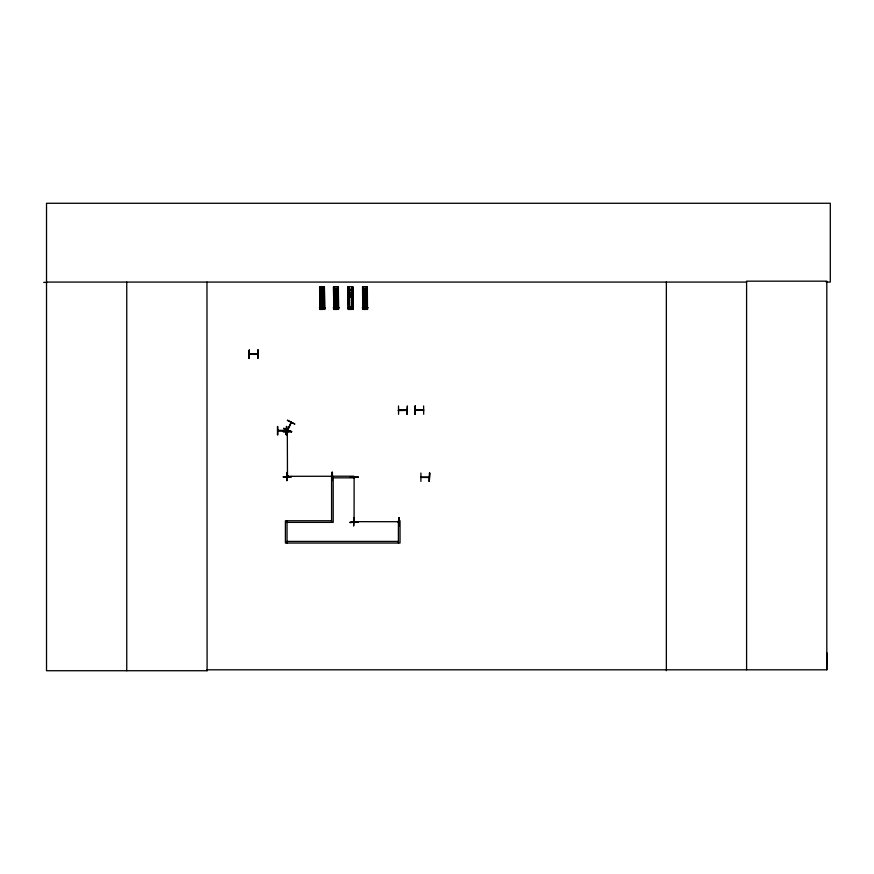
<?xml version="1.0" encoding="UTF-8"?>
<svg xmlns="http://www.w3.org/2000/svg" width="874" height="874" viewBox="0 0 874 874"><rect width="100%" height="100%" fill="white"/><g stroke="black" fill="none" stroke-linecap="round" stroke-linejoin="round"><path stroke-width="1.31" d="M826.214 282.073L830.3 282.073L830.3 203.271L46.519 203.271L46.519 670.729L207.094 670.729L206.985 669.812L826.815 669.812L826.935 652.911M287.688 475.86L287.655 476.614M287.732 476.527L287.644 475.773M354.09 522.051L354.123 477.302M354.036 521.275L354.451 521.909L354.09 521.21M354.079 477.477L354.068 478.176M291.217 422.481L287.426 429.779L288.223 429.068M290.911 423.278L290.976 422.24M291.239 422.557L287.775 429.822M336.457 309.068L335.824 308.151M365.398 309.068L364.829 308.151M322.528 308.227L321.905 308.151M350.9 309.123L350.321 308.183M287.797 429.855L291.239 422.361M291.381 431.647L283.624 428.511L291.348 431.69M331.858 476.68L331.279 476.68M398.795 522.007L397.867 521.723M277.888 430.521L278.817 430.521M285.317 430.521L286.246 430.521M406.923 409.972L398.588 409.928L399.549 410.354M420.929 477.095L429.189 477.095M287.415 476.275L288.234 476.297M257.666 354.407L249.308 354.32L257.666 354.025M286.126 430.489L278.063 430.478M416.199 410.256L415.39 409.939L423.628 409.972M423.519 410.288L415.358 410.256L423.628 410.354M287.48 476.68L287.317 431.909L287.284 432.641M286.071 430.893L277.91 430.849M422.874 409.928L423.519 409.939M321.982 309.101L322.025 308.205M333.518 286.814L338.336 286.738L338.566 309.363L333.759 309.44L333.518 286.814L333.857 309.429M348.016 286.814L352.845 286.738L353.063 309.363L352.735 286.748M319.939 289.108L324.123 289.065M333.868 289.108L338.041 289.065M348.365 289.108L352.539 289.065M362.863 289.108L367.047 289.065M319.96 290.638L324.134 290.594M333.879 290.638L338.052 290.594M348.387 290.638L352.561 290.594M362.885 290.638L367.058 290.594M319.982 292.932L324.156 292.888M333.901 292.932L338.085 292.888M348.409 292.932L352.583 292.888M362.907 292.932L367.08 292.888M320.004 294.975L324.178 294.931M333.923 294.975L338.096 294.931M348.42 294.975L352.604 294.931M362.928 294.975L367.102 294.931M320.026 297.269L324.199 297.226M333.944 297.269L338.129 297.226M348.453 297.269L352.626 297.226M362.95 297.269L367.124 297.226M320.135 307.113L324.309 307.069M334.054 307.113L338.238 307.069M348.562 307.113L352.735 307.069M363.06 307.113L367.244 307.069M319.447 307.79L325.019 307.724M333.365 307.79L338.937 307.724M319.447 307.965L325.019 307.899M333.376 307.965L338.937 307.899M347.874 307.79L353.435 307.724M347.874 307.965L353.446 307.899M362.371 307.79L367.943 307.724M350.321 308.151L350.987 308.14M362.371 307.965L367.943 307.899M324.669 309.363L319.84 309.44L319.589 286.814L324.418 286.738L324.669 309.363L324.32 286.748M335.834 309.429L336.49 309.418M353.085 309.363L348.256 309.44L348.038 286.814L348.365 309.429M367.593 309.363L362.765 309.44L362.535 286.814L367.342 286.738L367.484 309.363M291.687 431.745L283.329 431.92M283.329 431.494L291.676 431.439M288.147 476.297L287.393 476.308L332 476.264L331.18 476.308M283.329 477.106L291.687 476.581L283.329 477.062M283.329 476.658L291.687 476.647M353.675 476.843L358.449 477.27L350.092 477.324L358.449 477.215M332.076 480.624L332 472.266L332.491 477.04M354.046 517.681L353.631 526.039L354.025 517.681M399.254 521.265L398.762 517.681L398.817 526.039M354.91 521.712L354.123 521.658L398.795 521.712L397.954 521.723M350.092 522.171L358.449 522.051M398.839 526.039L398.883 517.681M43.7 282.4L46.519 282.389M46.519 282.073L746.593 282.073M249.308 349.993L248.882 358.351M257.546 353.992L249.429 354.341M248.85 358.351L249.287 349.993L249.199 358.351M423.628 405.94L423.682 414.287M406.923 410.354C385.707 411.13 409.972 409.108 406.104 410.288M398.566 414.287L398.511 405.94M406.923 414.287L407.382 405.94L407.033 414.287M277.976 430.521L286.159 430.521M277.888 434.837L277.768 426.49M420.929 473.063L420.907 481.41M429.287 477.477L420.951 477.423M331.585 477.838L353.861 477.838L353.861 476.21L331.585 476.21L331.585 522.379M331.585 520.762L285.405 520.762L285.405 543.038L400.03 543.038L400.03 520.762L398.402 520.762L398.402 543.038M287.033 522.379L333.202 522.379L333.202 477.838M287.033 541.41L398.402 541.41M287.491 420.165L294.888 424.065L287.36 420.438M283.755 428.227L291.326 431.745M287.655 431.887L287.655 432.728M354.418 477.302L354.418 478.144M287.306 476.592L287.36 475.773M367.298 309.363L367.058 286.748L367.266 309.363M366.687 286.748L366.938 309.374M366.545 289.414L366.774 309.374M366.457 289.414L366.676 309.374M366.206 286.759L366.49 309.374M366.195 306.719L366.009 289.414L366.097 306.719M365.813 309.385L364.534 309.396M364.01 289.458L364.185 306.763M363.912 289.458L364.097 306.763M363.65 286.803L363.945 309.418M363.464 289.469L363.65 306.763M363.355 289.469L363.562 306.763M363.071 286.803L363.366 306.763M363.387 307.113L363.409 309.407M363.092 309.429L362.885 286.814L363.049 309.429M352.473 286.748L352.757 309.363M352.288 286.748L352.506 306.708L352.211 286.748M352.408 307.08L352.441 309.374M351.927 286.748L352.222 306.708M351.741 286.759L351.993 309.374L351.665 286.759M351.424 289.414L351.588 306.719M351.315 309.385L350.037 309.396M349.491 289.458L349.6 306.763M349.196 286.803L349.436 309.418L349.108 286.803M348.934 286.803L349.097 309.429M348.671 286.803L348.901 309.429M348.573 286.803L348.813 309.429M348.387 286.814L348.551 309.429M338.238 286.748L338.489 309.363M338.052 286.748L338.26 309.363M337.801 288.081L337.954 309.374L337.714 289.414M337.451 289.414L337.725 306.708M337.244 286.759L337.408 309.374M337.003 289.414L337.189 306.719L336.905 289.414M336.807 309.385L335.529 309.396M335.201 306.763L335.015 289.458L335.092 306.763M334.698 286.803L334.895 309.418M334.174 286.803L334.403 309.407M334.13 309.429L333.879 286.814L334.043 309.429M324.046 286.748L324.341 309.363M323.872 286.748L324.112 309.374L323.817 289.414M323.642 289.414L323.828 309.374M323.314 286.759L323.566 309.374L323.271 286.759M323.085 289.414L323.183 306.719M322.976 289.414L323.172 306.719M322.888 309.385L321.61 309.396M320.987 289.458L321.261 306.763M320.769 286.803L321.02 309.418M320.692 286.803L320.977 309.418M320.539 289.469L320.638 306.763L320.234 286.803M320.463 307.113L320.485 309.407M320.146 286.803L320.365 306.763M319.917 286.814L320.201 309.429M319.698 286.814L319.939 309.429M399.189 517.681L399.21 521.265M354.123 521.188L354.156 522.007M332.426 472.266L332.459 477.04M332.12 472.266L332.142 477.04M826.815 669.812L826.815 281.166L746.593 281.166L746.593 669.812M666.359 282.073L666.359 670.729M429.396 473.063L429.342 481.41M415.216 405.94L415.161 414.287M287.033 520.762L287.033 543.038M286.355 426.49L286.355 434.837M277.462 426.49L277.462 434.837M257.775 349.993L257.775 358.351M206.974 282.073L207.094 670.729M126.752 282.073L126.752 670.729M321.206 295.871C322.375 299.4 323.926 293.336 321.206 295.871M335.124 295.871C336.293 299.4 337.856 293.336 335.124 295.871M349.622 295.871C350.802 299.4 352.353 293.336 349.622 295.871M364.13 295.871C365.299 299.4 366.862 293.336 364.13 295.871M287.273 472.277L286.869 480.624L287.273 472.277M358.449 521.996L350.103 522.51L358.449 521.996M258.125 349.993L257.721 358.351L258.125 349.993M415.27 405.94L414.811 414.287L415.27 405.94M286.705 426.49L286.246 434.837L286.672 426.49M429.746 473.063L429.276 481.41L429.746 473.063M334.644 306.763L334.458 289.469L334.545 306.763"/></g></svg>
